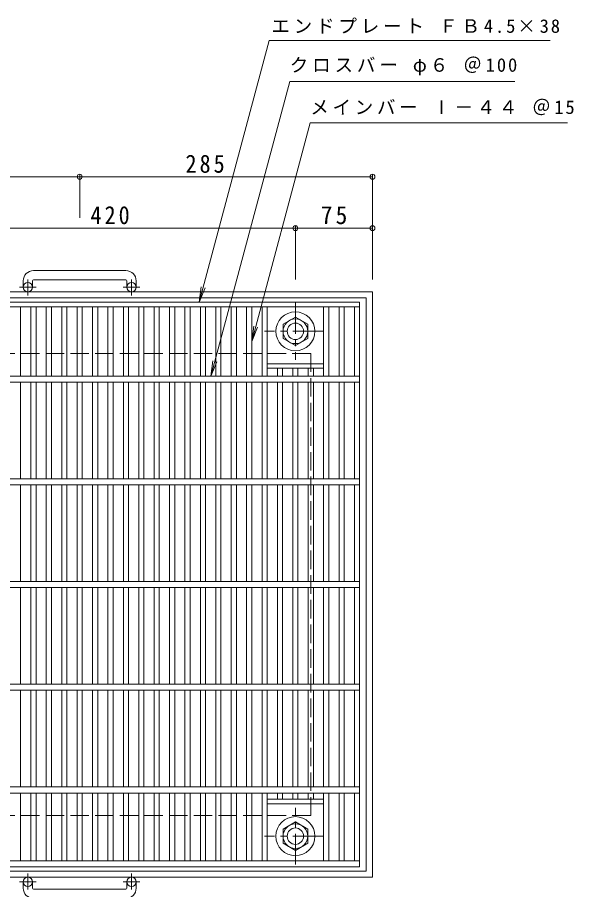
# Model space of a CAD drawing. Units: millimetres at full size, sheet at 1:6; details may follow other scales. Extents: x -907 to 893, y -826 to 676.
# Drawn here: x -473 to 68, y -173 to 676 of the extents above; entities that cross this region are included whole.
import ezdxf

# ---------------------------------------------------------------- set-up
doc = ezdxf.new("R2010")
doc.units = ezdxf.units.MM
doc.header["$LTSCALE"] = 6
doc.header["$PDMODE"] = 32
doc.header["$PDSIZE"] = 4.8
doc.linetypes.add('CHAIN1', pattern=[8, 5, -1, 1, -1])
doc.linetypes.add('DASHED3', pattern=[4, 3, -1])
for name, color, linetype, lineweight in [('A-1', 2, 'Continuous', 9), ('A-2', 3, 'Continuous', 9), ('A-4', 7, 'Continuous', 9), ('A-5', 7, 'Continuous', 9)]:
    doc.layers.add(name, color=color, linetype=linetype, lineweight=lineweight)
doc.styles.add('ＭＳ ゴシック', font='')
doc.styles.get('ＭＳ ゴシック').set_extended_font_data('MS Gothic')

msp = doc.modelspace()

# ---------------------------------------------------------------- linework, layer by layer
at = {"layer": 'A-1'}
for p, q in [((-367.645, 429.735), (-457.645, 429.735)), ((-467.645, 419.735), (-467.645, 413.635)), ((-458.645, 419.735), (-458.645, 413.635)), ((-457.645, 420.735), (-367.645, 420.735)), ((-366.645, 419.735), (-366.645, 413.635)), ((-357.645, 419.735), (-357.645, 413.635)), ((-697.645, 409.135), (-127.645, 409.135)), ((-127.645, -160.865), (-127.645, 409.135)), ((-691.645, 403.135), (-133.645, 403.135)), ((-133.645, -154.865), (-133.645, 403.135)), ((-697.645, -160.865), (-127.645, -160.865)), ((-691.645, -154.865), (-133.645, -154.865)), ((-467.645, -171.466), (-467.645, -165.366)), ((-458.645, -171.466), (-458.645, -165.366)), ((-366.645, -171.466), (-366.645, -165.366)), ((-357.645, -171.466), (-357.645, -165.366)), ((-457.645, -172.466), (-367.645, -172.466))]:
    msp.add_line(p, q, dxfattribs=at)
at = {"layer": 'A-1', "linetype": 'CHAIN1'}
for p, q in [((-463.145, 405.528), (-463.145, 421.126)), ((-362.145, 405.528), (-362.145, 421.126)), ((-454.982, 413.635), (-471.389, 413.635)), ((-353.982, 413.635), (-370.389, 413.635)), ((-202.645, 398.272), (-202.645, 342.999)), ((-175.008, 370.635), (-232.782, 370.635)), ((-202.645, -148.502), (-202.645, -93.229)), ((-175.008, -120.865), (-232.782, -120.865)), ((-463.145, -157.258), (-463.145, -172.855)), ((-362.145, -157.258), (-362.145, -172.855)), ((-454.982, -165.366), (-471.389, -165.366)), ((-353.982, -165.366), (-370.389, -165.366))]:
    msp.add_line(p, q, dxfattribs=at)
at = {"layer": 'A-1', "linetype": 'DASHED3'}
for p, q in [((-637.645, 349.136), (-187.645, 349.136)), ((-187.645, -100.866), (-187.645, 349.136)), ((-637.645, -100.866), (-187.645, -100.866))]:
    msp.add_line(p, q, dxfattribs=at)
at = {"layer": 'A-1'}
for points in [[(-214.645, 377.563), (-214.645, 363.707), (-202.645, 356.778), (-190.645, 363.707), (-190.645, 377.563), (-202.645, 384.492)], [(-214.645, -127.793), (-214.645, -113.937), (-202.645, -107.008), (-190.645, -113.937), (-190.645, -127.793), (-202.645, -134.722)]]:
    msp.add_lwpolyline(points, close=True, dxfattribs=at)
for centre, radius in [((-463.145, 413.635), 4.5), ((-362.145, 413.635), 4.5), ((-202.645, 370.635), 19), ((-202.645, 370.635), 12), ((-202.645, 370.635), 8), ((-202.645, -120.865), 19), ((-202.645, -120.865), 12), ((-202.645, -120.865), 8), ((-463.145, -165.366), 4.5), ((-362.145, -165.366), 4.5)]:
    msp.add_circle(centre, radius, dxfattribs=at)
for centre, radius, start, end in [((-457.645, 419.735), 10, 90, 180), ((-367.645, 419.735), 10, 0, 90), ((-457.645, 419.735), 1, 90, 180), ((-367.645, 419.735), 1, 0, 90), ((-457.645, -171.466), 10, 180, 270), ((-457.645, -171.466), 1, 180, 270), ((-367.645, -171.466), 1, 270, 0), ((-367.645, -171.466), 10, 270, 0)]:
    msp.add_arc(centre, radius, start, end, dxfattribs=at)
at = {"layer": 'A-2'}
for p, q in [((-685.145, 399.135), (-140.145, 399.135)), ((-140.145, -150.865), (-140.145, 399.135)), ((-685.145, 394.635), (-140.145, 394.635)), ((-470.145, 327.135), (-470.145, 394.635)), ((-460.145, 327.135), (-460.145, 394.635)), ((-455.145, 327.135), (-455.145, 394.635)), ((-445.145, 327.135), (-445.145, 394.635)), ((-440.145, 327.135), (-440.145, 394.635)), ((-430.145, 327.135), (-430.145, 394.635)), ((-425.145, 327.135), (-425.145, 394.635)), ((-415.145, 327.135), (-415.145, 394.635)), ((-410.145, 327.135), (-410.145, 394.635)), ((-400.145, 327.135), (-400.145, 394.635)), ((-395.145, 327.135), (-395.145, 394.635)), ((-385.145, 327.135), (-385.145, 394.635)), ((-380.145, 327.135), (-380.145, 394.635)), ((-370.145, 327.135), (-370.145, 394.635)), ((-365.145, 327.135), (-365.145, 394.635)), ((-355.145, 327.135), (-355.145, 394.635)), ((-350.145, 327.135), (-350.145, 394.635)), ((-340.145, 327.135), (-340.145, 394.635)), ((-335.145, 327.135), (-335.145, 394.635)), ((-325.145, 327.135), (-325.145, 394.635)), ((-320.145, 327.135), (-320.145, 394.635)), ((-310.145, 327.135), (-310.145, 394.635)), ((-305.145, 327.135), (-305.145, 394.635)), ((-295.145, 327.135), (-295.145, 394.635)), ((-290.145, 327.135), (-290.145, 394.635)), ((-280.145, 327.135), (-280.145, 394.635)), ((-275.145, 327.135), (-275.145, 394.635)), ((-265.145, 327.135), (-265.145, 394.635)), ((-260.145, 327.135), (-260.145, 394.635)), ((-250.145, 327.135), (-250.145, 394.635)), ((-245.145, 327.135), (-245.145, 394.635)), ((-235.145, 327.135), (-235.145, 394.635)), ((-230.145, 327.135), (-230.145, 394.635)), ((-175.145, 327.135), (-175.145, 394.635)), ((-170.145, 327.135), (-170.145, 394.635)), ((-160.145, 327.135), (-160.145, 394.635)), ((-155.145, 327.135), (-155.145, 394.635)), ((-145.145, 327.135), (-145.145, 394.635)), ((-230.145, 339.135), (-175.145, 339.135)), ((-230.145, 334.635), (-175.145, 334.635)), ((-220.145, 327.135), (-220.145, 334.635)), ((-215.145, 327.135), (-215.145, 334.635)), ((-205.145, 327.135), (-205.145, 334.635)), ((-200.145, 327.135), (-200.145, 334.635)), ((-190.145, 327.135), (-190.145, 334.635)), ((-185.145, 327.135), (-185.145, 334.635)), ((-140.145, 327.135), (-685.145, 327.135)), ((-140.145, 321.135), (-685.145, 321.135)), ((-470.145, 227.135), (-470.145, 321.135)), ((-460.145, 227.135), (-460.145, 321.135)), ((-455.145, 227.135), (-455.145, 321.135)), ((-445.145, 227.135), (-445.145, 321.135)), ((-440.145, 227.135), (-440.145, 321.135)), ((-430.145, 227.135), (-430.145, 321.135)), ((-425.145, 227.135), (-425.145, 321.135)), ((-415.145, 227.135), (-415.145, 321.135)), ((-410.145, 227.135), (-410.145, 321.135)), ((-400.145, 227.135), (-400.145, 321.135)), ((-395.145, 227.135), (-395.145, 321.135)), ((-385.145, 227.135), (-385.145, 321.135)), ((-380.145, 227.135), (-380.145, 321.135)), ((-370.145, 227.135), (-370.145, 321.135)), ((-365.145, 227.135), (-365.145, 321.135)), ((-355.145, 227.135), (-355.145, 321.135)), ((-350.145, 227.135), (-350.145, 321.135)), ((-340.145, 227.135), (-340.145, 321.135)), ((-335.145, 227.135), (-335.145, 321.135)), ((-325.145, 227.135), (-325.145, 321.135)), ((-320.145, 227.135), (-320.145, 321.135)), ((-310.145, 227.135), (-310.145, 321.135)), ((-305.145, 227.135), (-305.145, 321.135)), ((-295.145, 227.135), (-295.145, 321.135)), ((-290.145, 227.135), (-290.145, 321.135)), ((-280.145, 227.135), (-280.145, 321.135)), ((-275.145, 227.135), (-275.145, 321.135)), ((-265.145, 227.135), (-265.145, 321.135)), ((-260.145, 227.135), (-260.145, 321.135)), ((-250.145, 227.135), (-250.145, 321.135)), ((-245.145, 227.135), (-245.145, 321.135)), ((-235.145, 227.135), (-235.145, 321.135)), ((-230.145, 227.135), (-230.145, 321.135)), ((-220.145, 227.135), (-220.145, 321.135)), ((-215.145, 227.135), (-215.145, 321.135)), ((-205.145, 227.135), (-205.145, 321.135)), ((-200.145, 227.135), (-200.145, 321.135)), ((-190.145, 227.135), (-190.145, 321.135)), ((-185.145, 227.135), (-185.145, 321.135)), ((-175.145, 227.135), (-175.145, 321.135)), ((-170.145, 227.135), (-170.145, 321.135)), ((-160.145, 227.135), (-160.145, 321.135)), ((-155.145, 227.135), (-155.145, 321.135)), ((-145.145, 227.135), (-145.145, 321.135)), ((-140.145, 227.135), (-685.145, 227.135)), ((-140.145, 221.135), (-685.145, 221.135)), ((-470.145, 127.135), (-470.145, 221.135)), ((-460.145, 127.135), (-460.145, 221.135)), ((-455.145, 127.135), (-455.145, 221.135)), ((-445.145, 127.135), (-445.145, 221.135)), ((-440.145, 127.135), (-440.145, 221.135)), ((-430.145, 127.135), (-430.145, 221.135)), ((-425.145, 127.135), (-425.145, 221.135)), ((-415.145, 127.135), (-415.145, 221.135)), ((-410.145, 127.135), (-410.145, 221.135)), ((-400.145, 127.135), (-400.145, 221.135)), ((-395.145, 127.135), (-395.145, 221.135)), ((-385.145, 127.135), (-385.145, 221.135)), ((-380.145, 127.135), (-380.145, 221.135)), ((-370.145, 127.135), (-370.145, 221.135)), ((-365.145, 127.135), (-365.145, 221.135)), ((-355.145, 127.135), (-355.145, 221.135)), ((-350.145, 127.135), (-350.145, 221.135)), ((-340.145, 127.135), (-340.145, 221.135)), ((-335.145, 127.135), (-335.145, 221.135)), ((-325.145, 127.135), (-325.145, 221.135)), ((-320.145, 127.135), (-320.145, 221.135)), ((-310.145, 127.135), (-310.145, 221.135)), ((-305.145, 127.135), (-305.145, 221.135)), ((-295.145, 127.135), (-295.145, 221.135)), ((-290.145, 127.135), (-290.145, 221.135)), ((-280.145, 127.135), (-280.145, 221.135)), ((-275.145, 127.135), (-275.145, 221.135)), ((-265.145, 127.135), (-265.145, 221.135)), ((-260.145, 127.135), (-260.145, 221.135)), ((-250.145, 127.135), (-250.145, 221.135)), ((-245.145, 127.135), (-245.145, 221.135)), ((-235.145, 127.135), (-235.145, 221.135)), ((-230.145, 127.135), (-230.145, 221.135)), ((-220.145, 127.135), (-220.145, 221.135)), ((-215.145, 127.135), (-215.145, 221.135)), ((-205.145, 127.135), (-205.145, 221.135)), ((-200.145, 127.135), (-200.145, 221.135)), ((-190.145, 127.135), (-190.145, 221.135)), ((-185.145, 127.135), (-185.145, 221.135)), ((-175.145, 127.135), (-175.145, 221.135)), ((-170.145, 127.135), (-170.145, 221.135)), ((-160.145, 127.135), (-160.145, 221.135)), ((-155.145, 127.135), (-155.145, 221.135)), ((-145.145, 127.135), (-145.145, 221.135)), ((-140.145, 127.135), (-685.145, 127.135)), ((-140.145, 121.135), (-685.145, 121.135)), ((-470.145, 27.135), (-470.145, 121.135)), ((-460.145, 27.135), (-460.145, 121.135)), ((-455.145, 27.135), (-455.145, 121.135)), ((-445.145, 27.135), (-445.145, 121.135)), ((-440.145, 27.135), (-440.145, 121.135)), ((-430.145, 27.135), (-430.145, 121.135)), ((-425.145, 27.135), (-425.145, 121.135)), ((-415.145, 27.135), (-415.145, 121.135)), ((-410.145, 27.135), (-410.145, 121.135)), ((-400.145, 27.135), (-400.145, 121.135)), ((-395.145, 27.135), (-395.145, 121.135)), ((-385.145, 27.135), (-385.145, 121.135)), ((-380.145, 27.135), (-380.145, 121.135)), ((-370.145, 27.135), (-370.145, 121.135)), ((-365.145, 27.135), (-365.145, 121.135)), ((-355.145, 27.135), (-355.145, 121.135)), ((-350.145, 27.135), (-350.145, 121.135)), ((-340.145, 27.135), (-340.145, 121.135)), ((-335.145, 27.135), (-335.145, 121.135)), ((-325.145, 27.135), (-325.145, 121.135)), ((-320.145, 27.135), (-320.145, 121.135)), ((-310.145, 27.135), (-310.145, 121.135)), ((-305.145, 27.135), (-305.145, 121.135)), ((-295.145, 27.135), (-295.145, 121.135)), ((-290.145, 27.135), (-290.145, 121.135)), ((-280.145, 27.135), (-280.145, 121.135)), ((-275.145, 27.135), (-275.145, 121.135)), ((-265.145, 27.135), (-265.145, 121.135)), ((-260.145, 27.135), (-260.145, 121.135)), ((-250.145, 27.135), (-250.145, 121.135)), ((-245.145, 27.135), (-245.145, 121.135)), ((-235.145, 27.135), (-235.145, 121.135)), ((-230.145, 27.135), (-230.145, 121.135)), ((-220.145, 27.135), (-220.145, 121.135)), ((-215.145, 27.135), (-215.145, 121.135)), ((-205.145, 27.135), (-205.145, 121.135)), ((-200.145, 27.135), (-200.145, 121.135)), ((-190.145, 27.135), (-190.145, 121.135)), ((-185.145, 27.135), (-185.145, 121.135)), ((-175.145, 27.135), (-175.145, 121.135)), ((-170.145, 27.135), (-170.145, 121.135)), ((-160.145, 27.135), (-160.145, 121.135)), ((-155.145, 27.135), (-155.145, 121.135)), ((-145.145, 27.135), (-145.145, 121.135)), ((-140.145, 27.135), (-685.145, 27.135)), ((-140.145, 21.135), (-685.145, 21.135)), ((-470.145, -72.865), (-470.145, 21.135)), ((-460.145, -72.865), (-460.145, 21.135)), ((-455.145, -72.865), (-455.145, 21.135)), ((-445.145, -72.865), (-445.145, 21.135)), ((-440.145, -72.865), (-440.145, 21.135)), ((-430.145, -72.865), (-430.145, 21.135)), ((-425.145, -72.865), (-425.145, 21.135)), ((-415.145, -72.865), (-415.145, 21.135)), ((-410.145, -72.865), (-410.145, 21.135)), ((-400.145, -72.865), (-400.145, 21.135)), ((-395.145, -72.865), (-395.145, 21.135)), ((-385.145, -72.865), (-385.145, 21.135)), ((-380.145, -72.865), (-380.145, 21.135)), ((-370.145, -72.865), (-370.145, 21.135)), ((-365.145, -72.865), (-365.145, 21.135)), ((-355.145, -72.865), (-355.145, 21.135)), ((-350.145, -72.865), (-350.145, 21.135)), ((-340.145, -72.865), (-340.145, 21.135)), ((-335.145, -72.865), (-335.145, 21.135)), ((-325.145, -72.865), (-325.145, 21.135)), ((-320.145, -72.865), (-320.145, 21.135)), ((-310.145, -72.865), (-310.145, 21.135)), ((-305.145, -72.865), (-305.145, 21.135)), ((-295.145, -72.865), (-295.145, 21.135)), ((-290.145, -72.865), (-290.145, 21.135)), ((-280.145, -72.865), (-280.145, 21.135)), ((-275.145, -72.865), (-275.145, 21.135)), ((-265.145, -72.865), (-265.145, 21.135)), ((-260.145, -72.865), (-260.145, 21.135)), ((-250.145, -72.865), (-250.145, 21.135)), ((-245.145, -72.865), (-245.145, 21.135)), ((-235.145, -72.865), (-235.145, 21.135)), ((-230.145, -72.865), (-230.145, 21.135)), ((-220.145, -72.865), (-220.145, 21.135)), ((-215.145, -72.865), (-215.145, 21.135)), ((-205.145, -72.865), (-205.145, 21.135)), ((-200.145, -72.865), (-200.145, 21.135)), ((-190.145, -72.865), (-190.145, 21.135)), ((-185.145, -72.865), (-185.145, 21.135)), ((-175.145, -72.865), (-175.145, 21.135)), ((-170.145, -72.865), (-170.145, 21.135)), ((-160.145, -72.865), (-160.145, 21.135)), ((-155.145, -72.865), (-155.145, 21.135)), ((-145.145, -72.865), (-145.145, 21.135)), ((-140.145, -72.865), (-685.145, -72.865)), ((-140.145, -78.865), (-685.145, -78.865)), ((-470.145, -144.865), (-470.145, -78.865)), ((-460.145, -144.865), (-460.145, -78.865)), ((-455.145, -144.865), (-455.145, -78.865)), ((-445.145, -144.865), (-445.145, -78.865)), ((-440.145, -144.865), (-440.145, -78.865)), ((-430.145, -144.865), (-430.145, -78.865)), ((-425.145, -144.865), (-425.145, -78.865)), ((-415.145, -144.865), (-415.145, -78.865)), ((-410.145, -144.865), (-410.145, -78.865)), ((-400.145, -144.865), (-400.145, -78.865)), ((-395.145, -144.865), (-395.145, -78.865)), ((-385.145, -144.865), (-385.145, -78.865)), ((-380.145, -144.865), (-380.145, -78.865)), ((-370.145, -144.865), (-370.145, -78.865)), ((-365.145, -144.865), (-365.145, -78.865)), ((-355.145, -144.865), (-355.145, -78.865)), ((-350.145, -144.865), (-350.145, -78.865)), ((-340.145, -144.865), (-340.145, -78.865)), ((-335.145, -144.865), (-335.145, -78.865)), ((-325.145, -144.865), (-325.145, -78.865)), ((-320.145, -144.865), (-320.145, -78.865)), ((-310.145, -144.865), (-310.145, -78.865)), ((-305.145, -144.865), (-305.145, -78.865)), ((-295.145, -144.865), (-295.145, -78.865)), ((-290.145, -144.865), (-290.145, -78.865)), ((-280.145, -144.865), (-280.145, -78.865)), ((-275.145, -144.865), (-275.145, -78.865)), ((-265.145, -144.865), (-265.145, -78.865)), ((-260.145, -144.865), (-260.145, -78.865)), ((-250.145, -144.865), (-250.145, -78.865)), ((-245.145, -144.865), (-245.145, -78.865)), ((-235.145, -144.865), (-235.145, -78.865)), ((-230.145, -144.865), (-230.145, -78.865)), ((-230.145, -84.865), (-175.145, -84.865)), ((-220.145, -84.865), (-220.145, -78.865)), ((-215.145, -84.865), (-215.145, -78.865)), ((-205.145, -84.865), (-205.145, -78.865)), ((-200.145, -84.865), (-200.145, -78.865)), ((-190.145, -84.865), (-190.145, -78.865)), ((-185.145, -84.865), (-185.145, -78.865)), ((-175.145, -144.865), (-175.145, -78.865)), ((-170.145, -144.865), (-170.145, -78.865)), ((-160.145, -144.865), (-160.145, -78.865)), ((-155.145, -144.865), (-155.145, -78.865)), ((-145.145, -144.865), (-145.145, -78.865)), ((-230.145, -89.365), (-175.145, -89.365)), ((-140.145, -144.865), (-685.145, -144.865)), ((-140.145, -150.865), (-685.145, -150.865))]:
    msp.add_line(p, q, dxfattribs=at)
at = {"layer": 'A-4'}
for p, q in [((-697.645, 521.135), (-412.645, 521.135)), ((-412.645, 522.935), (-412.645, 481.135)), ((-412.645, 521.135), (-127.645, 521.135)), ((-127.645, 522.935), (-127.645, 421.135)), ((-622.645, 471.135), (-202.645, 471.135)), ((-202.645, 472.935), (-202.645, 421.135)), ((-202.645, 471.135), (-127.645, 471.135))]:
    msp.add_line(p, q, dxfattribs=at)
for p in [(-412.645, 521.135), (-127.645, 521.135), (-202.645, 471.135), (-127.645, 471.135)]:
    msp.add_point(p, dxfattribs=at)
at = {"layer": 'A-5'}
for p, q in [((-228.101, 653.776), (-296.332, 399.135)), ((-228.101, 653.776), (45.398, 653.776)), ((-208.101, 613.776), (-284.906, 327.135)), ((-208.101, 613.776), (10.899, 613.776)), ((-188.101, 573.776), (-245.145, 360.885)), ((-188.101, 573.776), (62.399, 573.776)), ((-296.332, 399.135), (-294.374, 414.007)), ((-296.332, 399.135), (-290.591, 412.994)), ((-245.145, 360.885), (-243.187, 375.757)), ((-245.145, 360.885), (-239.405, 374.743)), ((-284.906, 327.135), (-282.948, 342.007)), ((-284.906, 327.135), (-279.166, 340.993))]:
    msp.add_line(p, q, dxfattribs=at)

# ---------------------------------------------------------------- texts
at = {"layer": 'A-4', "color": 2, "char_height": 17.6, "attachment_point": 7, "style": 'ＭＳ ゴシック'}
for s, insert in [('\\T1.27;\\W0.9;285', (-309.645, 524.735)), ('\\T1.27;\\W0.9;420', (-402.145, 474.735)), ('\\T1.27;\\W0.95;75', (-177.895, 474.735))]:
    msp.add_mtext(s, dxfattribs=dict(at, insert=insert))
at = {"layer": 'A-5', "char_height": 13.2, "attachment_point": 7, "style": 'ＭＳ ゴシック'}
for s, insert in [('\\T1.21;エンドプレート\\~ＦＢ4.5×38', (-226.102, 660.49)), ('\\T1.21;クロスバー\\~φ６\\~＠100', (-208.101, 619.766)), ('\\T1.2;メインバー\\~Ⅰ－４４\\~＠15', (-188.101, 581.012))]:
    msp.add_mtext(s, dxfattribs=dict(at, insert=insert))

doc.saveas('drawing.dxf')
